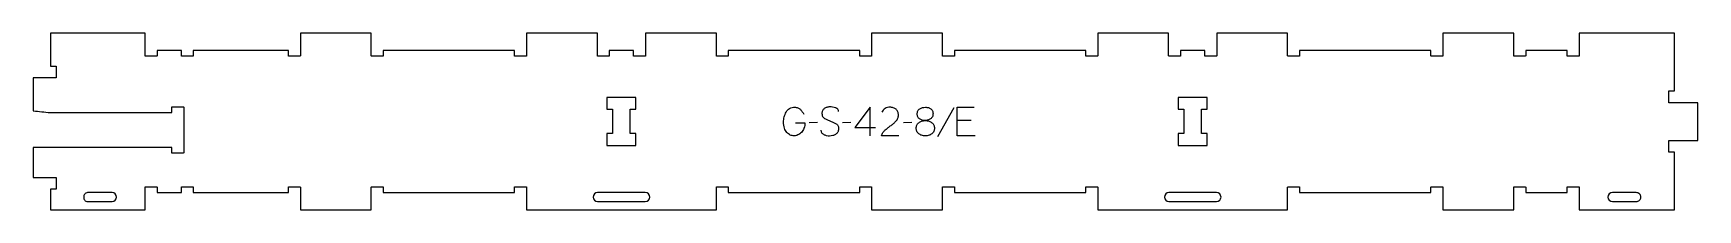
# Model space of a CAD drawing. Extents: x 0 to 1748, y 0 to 186.
import ezdxf

# ---------------------------------------------------------------- set-up
doc = ezdxf.new("R2010")
doc.units = 0
for name, color, linetype in [('1_ANYTOOL_1MMDEEP_LABELS_S', 2, 'CONTINUOUS'), ('3_ANYTOOL_CUTTHROUGH_INSID', 4, 'CONTINUOUS'), ('4_ANYTOOL_CUTTHROUGH_OUTSI', 5, 'CONTINUOUS')]:
    doc.layers.add(name, color=color, linetype=linetype)

msp = doc.modelspace()

# ---------------------------------------------------------------- linework, layer by layer
at = {"layer": '1_ANYTOOL_1MMDEEP_LABELS_S'}
for p, q in [((966.834257, 107.250481), (949.648543, 76.479053)), ((823.605686, 91.607624), (814.819972, 91.52191)), ((858.662829, 91.607624), (849.877114, 91.52191)), ((922.862829, 91.607624), (914.077114, 91.52191)), ((984.919972, 93.793338), (970.262829, 93.793338)), ((862.948543, 86.379053), (884.719972, 86.379053))]:
    msp.add_line(p, q, dxfattribs=at)
for points in [[(800.719972, 91.52191), (810.4914, 91.479053, -0.031732), (810.223289, 88.471651, -0.048764), (809.4789, 85.554053, -0.050291), (808.369187, 83.243545, -0.060119), (806.784257, 81.236196, -0.036578), (805.052238, 79.749779, -0.050793), (803.093186, 78.589767, -0.051881), (801.140169, 77.922022, -0.053919), (799.0914, 77.679053, -0.055881), (797.056253, 77.885997, -0.055271), (795.1164, 78.536196, -0.05403), (793.190424, 79.695389, -0.038531), (791.505686, 81.193338, -0.067281), (789.957973, 83.304353, -0.049165), (788.934257, 85.725481, -0.047412), (788.261331, 88.9294, -0.028075), (788.077114, 92.207624, -0.03109), (788.244641, 94.899204, -0.031496), (788.746757, 97.548696, -0.031425), (789.59763, 100.17694, -0.02824), (790.755686, 102.686196, -0.064555), (792.284489, 104.837721, -0.078906), (794.350329, 106.462981, -0.076878), (796.97393, 107.437531, -0.050594), (799.777114, 107.72191, -0.039946), (801.436675, 107.589113, -0.052714), (803.039614, 107.154053, -0.053511), (804.422812, 106.438718, -0.05153), (805.627114, 105.450481, -0.040443), (807.667338, 103.02734, -0.04035), (809.2914, 100.307624)], [(845.848543, 103.136196, 0.071867), (845.655429, 104.472802, 0.100684), (845.0289, 105.654053, 0.047558), (844.554347, 106.130503, 0.038563), (844.004347, 106.519231, 0.037928), (843.307159, 106.8667, 0.026634), (842.569972, 107.12191, 0.028461), (839.546638, 107.807893, 0.041577), (836.462829, 108.064767, 0.036938), (834.960469, 107.953627, 0.041531), (833.494972, 107.60941, 0.041583), (832.117595, 107.032201, 0.038125), (830.848543, 106.243338, 0.057611), (829.77839, 105.251434, 0.065808), (828.984257, 104.030838, 0.06469), (828.506761, 102.571284, 0.046778), (828.362829, 101.036196, 0.052235), (828.525185, 99.486353, 0.075448), (829.069972, 98.036196, 0.076671), (829.986063, 96.863143, 0.061023), (831.1914, 95.979053, 0.021951), (834.220254, 94.451707, 0.018213), (837.362829, 93.17191, -0.02405), (840.464313, 91.866448, -0.02981), (843.405686, 90.236196, -0.068439), (844.546988, 89.270265, -0.079282), (845.355686, 88.018338, -0.076308), (845.780686, 86.439656, -0.047772), (845.805686, 84.793338, -0.046243), (845.512451, 83.112379, -0.06359), (844.862829, 81.541553, -0.064671), (843.890005, 80.257364, -0.057073), (842.634257, 79.243338, -0.067522), (839.665949, 77.880428, -0.070793), (836.4414, 77.379053, -0.064027), (833.302385, 77.741568, -0.070447), (830.377114, 78.92191, -0.054374), (829.218697, 79.771543, -0.074742), (828.319972, 80.882624, -0.075199), (827.796964, 82.189003, -0.057737), (827.634257, 83.593338)], [(909.148543, 77.764767), (890.848543, 77.807624, -0.034491), (891.511321, 79.554956, -0.037732), (892.418186, 81.187981, -0.037744), (893.55748, 82.662617, -0.03482), (894.898543, 83.957624, -0.00859), (897.857768, 86.356207, -0.008791), (900.898543, 88.650481, 0.020588), (903.717831, 90.883924, 0.025206), (906.319972, 93.364767, 0.046908), (907.340567, 94.666009, 0.051091), (908.087829, 96.139767, 0.050722), (908.536562, 97.787942, 0.041139), (908.677114, 99.493338, 0.039396), (908.53447, 101.300924, 0.058519), (908.044972, 103.039767, 0.060358), (907.254414, 104.446883, 0.061397), (906.148543, 105.62191, 0.048006), (904.792586, 106.54387, 0.045901), (903.287829, 107.19691, 0.045216), (901.547768, 107.59947, 0.034258), (899.762829, 107.72191, 0.055622), (897.128258, 107.427923, 0.079896), (894.684257, 106.44691, 0.080617), (892.71487, 104.78121, 0.060287), (891.277114, 102.62191)]]:
    msp.add_lwpolyline(points, format="xyb", dxfattribs=at)
for points in [[(878.934257, 77.72191), (878.977114, 107.764767), (862.948543, 86.379053)], [(989.205686, 77.72191), (970.262829, 77.72191), (970.262829, 107.72191), (988.0914, 107.72191)]]:
    msp.add_lwpolyline(points, dxfattribs=at)
for points in [[(937.048543, 107.72191, -0.031422), (938.607435, 107.623845, -0.04043), (940.134257, 107.304053, -0.040915), (941.473397, 106.786087, -0.043686), (942.705686, 106.050481, -0.063742), (943.711624, 105.108082, -0.06627), (944.4414, 103.939767, -0.06412), (944.889792, 102.479535, -0.042492), (945.019972, 100.950481, -0.04461), (944.874654, 99.324976, -0.066622), (944.377114, 97.779053, -0.068664), (943.561169, 96.537809, -0.063259), (942.448543, 95.550481, -0.036959), (941.132509, 94.78721, -0.039228), (939.7164, 94.232624, -0.039137), (938.206347, 93.900307, -0.034609), (936.662829, 93.793338, -0.069668), (933.708174, 94.207038, -0.070768), (930.984257, 95.42191, -0.066313), (929.86285, 96.353606, -0.072121), (929.039614, 97.554053, -0.069559), (928.536272, 99.082001, -0.044863), (928.3914, 100.693338, -0.045769), (928.539995, 102.313254, -0.069077), (929.050329, 103.848696, -0.071249), (929.889396, 105.072332, -0.064222), (931.027114, 106.029053, -0.077102), (933.911258, 107.30676, -0.065877)], [(936.919972, 93.707624, -0.031866), (938.895826, 93.581572, -0.044902), (940.825329, 93.155838, -0.045842), (942.436692, 92.477358, -0.051792), (943.884257, 91.500481, -0.05177), (945.01717, 90.332637, -0.060247), (945.861043, 88.945124, -0.059809), (946.36389, 87.356737, -0.046814), (946.519972, 85.693338, -0.046182), (946.36499, 84.018987, -0.060442), (945.861043, 82.420124, -0.061088), (945.018994, 81.040823, -0.053345), (943.884257, 79.886196, -0.051558), (942.434365, 78.926976, -0.045066), (940.825329, 78.262981, -0.044147), (938.894981, 77.845343, -0.031218), (936.919972, 77.72191, -0.031563), (934.960956, 77.845698, -0.044242), (933.046757, 78.262981, -0.045132), (931.44353, 78.928122, -0.051052), (929.998543, 79.886196, -0.053345), (928.863806, 81.040823, -0.061088), (928.021757, 82.420124, -0.060442), (927.51781, 84.018987, -0.046182), (927.362829, 85.693338, -0.046814), (927.51891, 87.356737, -0.059809), (928.021757, 88.945124, -0.060247), (928.86563, 90.332637, -0.05177), (929.998543, 91.500481, -0.051282), (931.441217, 92.476197, -0.045906), (933.046757, 93.155838, -0.044997), (934.960108, 93.581208, -0.032218)]]:
    msp.add_lwpolyline(points, format="xyb", close=True, dxfattribs=at)
at = {"layer": '3_ANYTOOL_CUTTHROUGH_INSID'}
for points in [[(627, 105.544253), (633, 105.544253), (633, 118.044253), (602.5, 118.044253), (602.5, 105.544253), (608.5, 105.544253), (608.5, 80.044253), (602.5, 80.044253), (602.5, 67.544253), (633, 67.544253), (633, 80.044253), (627, 80.044253)], [(1227, 105.544253), (1233, 105.544253), (1233, 118.044253), (1202.5, 118.044253), (1202.5, 105.544253), (1208.5, 105.544253), (1208.5, 80.044253), (1202.5, 80.044253), (1202.5, 67.544253), (1233, 67.544253), (1233, 80.044253), (1227, 80.044253)]]:
    msp.add_lwpolyline(points, close=True, dxfattribs=at)
for points in [[(82.75, 8.5, 1), (82.75, 18), (57.009651, 18, 0.12263), (55.35456, 17.587875, 0.106401), (54.040385, 16.480762, 0.09127), (53.253336, 14.956608, 0.148392), (53.253336, 11.543392, 0.09127), (54.040385, 10.019238, 0.106401), (55.35456, 8.912125, 0.12263), (57.009651, 8.5)], [(642.75, 8.5, 1), (642.75, 18), (592.75, 18, 1), (592.75, 8.5)], [(1242.75, 8.5, 1), (1242.75, 18), (1192.75, 18, 1), (1192.75, 8.5)], [(1683.625816, 8.5, 0.414214), (1688.375816, 13.25, 0.414214), (1683.625816, 18), (1658.625816, 18, 1), (1658.625816, 8.5)]]:
    msp.add_lwpolyline(points, format="xyb", close=True, dxfattribs=at)
at = {"layer": '4_ANYTOOL_CUTTHROUGH_OUTSI'}
msp.add_lwpolyline([(1567.5, 18), (1611.106057, 18), (1611.106057, 23.75, -0.414214), (1611.356057, 24), (1623.356057, 24, -0.414214), (1623.606057, 23.75), (1623.606057, 0), (1723.884668, 0), (1723.884668, 60.440781), (1718.134668, 60.440781, -0.414214), (1717.884668, 60.690781), (1717.884668, 72.690781, -0.414214), (1718.134668, 72.940781), (1748.184668, 72.940781), (1748.184668, 112.440781), (1718.134668, 112.440781, -0.414214), (1717.884668, 112.690781), (1717.884668, 124.690781, -0.414214), (1718.134668, 124.940781), (1723.884668, 124.940781), (1723.884668, 185.5), (1623.606057, 185.5), (1623.606057, 161.75, -0.414215), (1623.356055, 161.5), (1611.356055, 161.500068, -0.414212), (1611.106057, 161.750068), (1611.106057, 167.5), (1567.5, 167.5), (1567.5, 161.75, -0.414214), (1567.25, 161.5), (1555.25, 161.5, -0.414214), (1555, 161.75), (1555, 185.5), (1480.5, 185.5), (1480.5, 161.75, -0.414214), (1480.25, 161.5), (1468.25, 161.5, -0.414214), (1468, 161.75), (1468, 167.5), (1367.75, 167.5), (1330, 167.5), (1330, 161.75, -0.414214), (1329.75, 161.5), (1317.75, 161.5, -0.414214), (1317.5, 161.75), (1317.5, 185.5), (1243, 185.5), (1243, 161.75, -0.414214), (1242.75, 161.5), (1230.75, 161.5, -0.414214), (1230.5, 161.75), (1230.5, 167.5), (1205, 167.5), (1205, 161.75, -0.414214), (1204.75, 161.5), (1192.75, 161.5, -0.414214), (1192.5, 161.75), (1192.5, 185.5), (1118, 185.5), (1118, 161.75, -0.414214), (1117.75, 161.5), (1105.75, 161.5, -0.414214), (1105.5, 161.75), (1105.5, 167.5), (967.5, 167.5), (967.5, 161.75, -0.414214), (967.25, 161.5), (955.25, 161.5, -0.414214), (955, 161.75), (955, 185.5), (880.5, 185.5), (880.5, 161.75, -0.414214), (880.25, 161.5), (868.25, 161.5, -0.414214), (868, 161.75), (868, 167.5), (730, 167.5), (730, 161.75, -0.414214), (729.75, 161.5), (717.75, 161.5, -0.414214), (717.5, 161.75), (717.5, 185.5), (643, 185.5), (643, 161.75, -0.414214), (642.75, 161.5), (630.75, 161.5, -0.414214), (630.5, 161.75), (630.5, 167.5), (605, 167.5), (605, 161.75, -0.414214), (604.75, 161.5), (592.75, 161.5, -0.414214), (592.5, 161.75), (592.5, 185.5), (518, 185.5), (518, 161.75, -0.414214), (517.75, 161.5), (505.75, 161.5, -0.414214), (505.5, 161.75), (505.5, 167.5), (367.5, 167.5), (367.5, 161.75, -0.414214), (367.25, 161.5), (355.25, 161.5, -0.414214), (355, 161.75), (355, 185.5), (280.5, 185.5), (280.5, 161.75, -0.414214), (280.25, 161.5), (268.25, 161.5, -0.414214), (268, 161.75), (268, 167.5), (168, 167.5), (168, 161.75, -0.414214), (167.75, 161.5), (155.75, 161.5, -0.414214), (155.5, 161.75), (155.5, 167.5), (130, 167.5), (130, 161.75, -0.414214), (129.75, 161.5), (117.75, 161.5, -0.414214), (117.5, 161.75), (117.5, 185.5), (18, 185.5), (18, 151), (23.75, 151, -0.414214), (24, 150.75), (24, 138.75, -0.414214), (23.75, 138.5), (0, 138.5), (0, 103.974857, 0.000019), (17.7764, 102.087807), (145.499983, 102.088506), (145.499983, 107.838506, -0.414214), (145.749983, 108.088506), (157.749983, 108.088506, -0.414214), (157.999983, 107.838506), (157.999983, 101.838506), (157.999983, 65.838506), (157.999983, 59.838506, -0.414214), (157.749983, 59.588506), (145.749983, 59.588506, -0.414214), (145.499983, 59.838506), (145.499983, 65.588506), (0, 65.588506), (0, 34), (23.75, 34, -0.414214), (24, 33.75), (24, 21.75, -0.414214), (23.75, 21.5), (18, 21.5), (18, 0), (117.5, 0), (117.5, 23.75, -0.414214), (117.75, 24), (129.75, 24, -0.414214), (130, 23.75), (130, 18), (155.5, 18), (155.5, 23.75, -0.414214), (155.75, 24), (167.75, 24, -0.414214), (168, 23.75), (168, 18), (268, 18), (268, 23.75, -0.414214), (268.25, 24), (280.25, 24, -0.414214), (280.5, 23.75), (280.5, 0), (355, 0), (355, 23.75, -0.414214), (355.25, 24), (367.25, 24, -0.414214), (367.5, 23.75), (367.5, 18), (505.5, 18), (505.5, 23.75, -0.414214), (505.75, 24), (517.75, 24, -0.414214), (518, 23.75), (518, 0), (717.5, 0), (717.5, 23.75, -0.414214), (717.75, 24), (729.75, 24, -0.414214), (730, 23.75), (730, 18), (868, 18), (868, 23.75, -0.414214), (868.25, 24), (880.25, 24, -0.414214), (880.5, 23.75), (880.5, 0), (955, 0), (955, 23.75, -0.414214), (955.25, 24), (967.25, 24, -0.414214), (967.5, 23.75), (967.5, 18), (1105.5, 18), (1105.5, 23.75, -0.414214), (1105.75, 24), (1117.75, 24, -0.414214), (1118, 23.75), (1118, 0), (1317.5, 0), (1317.5, 23.75, -0.414214), (1317.75, 24), (1329.75, 24, -0.414214), (1330, 23.75), (1330, 18), (1367.75, 18), (1468, 18), (1468, 23.75, -0.414214), (1468.25, 24), (1480.25, 24, -0.414214), (1480.5, 23.75), (1480.5, 0), (1555, 0), (1555, 23.75, -0.414214), (1555.25, 24), (1567.25, 24, -0.414214), (1567.5, 23.75)], format="xyb", close=True, dxfattribs=at)

doc.saveas('drawing.dxf')
